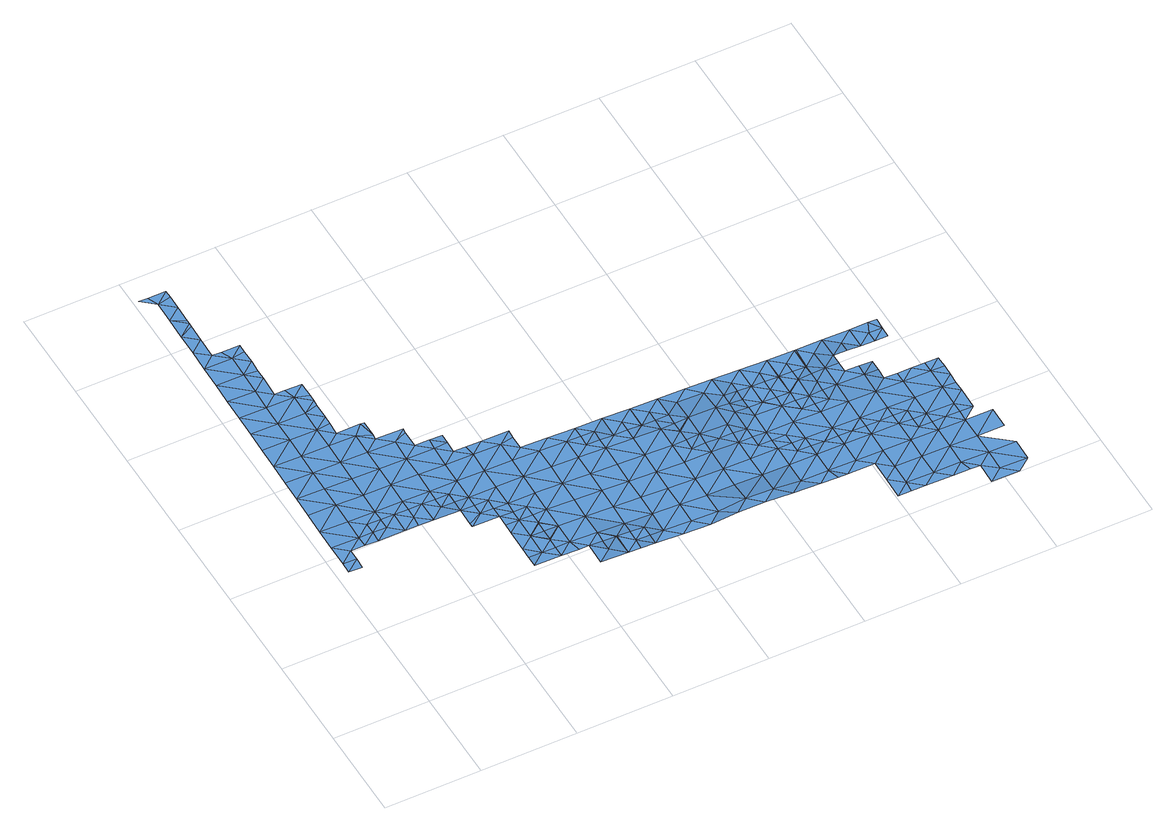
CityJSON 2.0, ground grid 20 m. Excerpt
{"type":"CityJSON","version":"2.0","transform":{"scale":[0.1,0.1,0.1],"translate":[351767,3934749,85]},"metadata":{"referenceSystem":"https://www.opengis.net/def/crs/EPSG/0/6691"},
"CityObjects":{
"waterbody1":{"type":"WaterBody","attributes":{"name":"3","class":"1140","function":"1","WaterBodyRiverFloodingRiskAttribute.description":"2","WaterBodyRiverFloodingRiskAttribute.rankOrg":"2","WaterBodyRiverFloodingRiskAttribute.adminType":"2","WaterBodyRiverFloodingRiskAttribute.scale":"L2"},"geometry":[{"type":"MultiSurface","lod":"1","boundaries":[[[0,1,2]],[[1,3,2]],[[0,4,1]],[[5,2,3]],[[3,6,5]],[[5,6,7]],[[8,9,7]],[[6,3,10]],[[11,7,6]],[[12,9,8]],[[10,13,6]],[[7,11,8]],[[8,14,12]],[[6,15,11]],[[10,16,13]],[[17,18,19]],[[6,13,15]],[[19,12,17]],[[17,12,14]],[[15,20,11]],[[11,20,8]],[[21,22,18]],[[21,23,22]],[[8,24,14]],[[25,18,17]],[[20,24,8]],[[15,26,20]],[[18,25,21]],[[26,27,20]],[[17,14,28]],[[29,23,30]],[[28,14,24]],[[23,21,30]],[[25,17,31]],[[32,24,20]],[[33,29,34]],[[35,36,33]],[[37,20,27]],[[34,29,30]],[[17,28,31]],[[31,38,25]],[[39,40,36]],[[21,41,30]],[[35,33,34]],[[21,25,41]],[[37,27,42]],[[43,44,40]],[[41,25,38]],[[20,37,32]],[[28,24,45]],[[39,36,35]],[[30,46,34]],[[42,47,37]],[[31,28,45]],[[43,48,44]],[[24,32,45]],[[44,48,49]],[[40,50,43]],[[51,30,41]],[[35,34,52]],[[45,53,31]],[[50,40,39]],[[31,54,38]],[[55,41,38]],[[46,30,51]],[[50,56,43]],[[49,57,58]],[[59,57,49]],[[60,37,47]],[[59,49,48]],[[39,35,61]],[[52,34,46]],[[35,52,61]],[[62,63,64]],[[61,65,39]],[[32,37,60]],[[57,66,58]],[[41,67,51]],[[68,67,41]],[[54,31,53]],[[69,64,58]],[[38,54,55]],[[68,41,55]],[[65,70,39]],[[39,70,50]],[[66,69,58]],[[60,71,32]],[[32,72,45]],[[50,73,56]],[[74,52,46]],[[75,62,64]],[[76,46,51]],[[67,77,51]],[[47,78,60]],[[71,72,32]],[[77,76,51]],[[79,50,70]],[[80,75,64]],[[80,64,69]],[[54,81,55]],[[50,79,73]],[[78,82,60]],[[53,45,72]],[[83,46,76]],[[74,46,84]],[[54,53,85]],[[84,46,83]],[[86,60,82]],[[87,81,54]],[[86,88,60]],[[53,89,85]],[[54,85,87]],[[60,88,71]],[[90,91,92]],[[89,53,72]],[[93,92,91]],[[86,93,91]],[[87,94,81]],[[95,72,71]],[[91,88,86]],[[90,96,91]],[[72,97,89]],[[98,85,89]],[[95,71,88]],[[97,99,89]],[[72,100,97]],[[101,102,103]],[[104,96,101]],[[72,95,100]],[[98,89,99]],[[105,106,91]],[[101,103,104]],[[91,96,105]],[[107,108,109]],[[110,109,108]],[[88,91,106]],[[88,111,95]],[[112,97,100]],[[113,110,108]],[[114,100,95]],[[115,116,113]],[[96,104,105]],[[103,117,104]],[[106,111,88]],[[111,114,95]],[[115,113,108]],[[118,116,115]],[[119,112,100]],[[120,118,115]],[[121,120,115]],[[107,122,108]],[[119,100,114]],[[123,105,104]],[[124,121,115]],[[125,121,124]],[[117,125,124]],[[112,119,126]],[[127,123,104]],[[123,106,105]],[[104,117,127]],[[128,115,108]],[[129,108,122]],[[114,111,130]],[[117,124,127]],[[129,128,108]],[[115,128,124]],[[123,131,106]],[[129,122,132]],[[131,133,106]],[[130,111,134]],[[135,127,124]],[[128,136,124]],[[111,106,133]],[[132,137,129]],[[135,123,127]],[[111,133,134]],[[129,137,138]],[[139,128,129]],[[135,124,136]],[[140,131,123]],[[141,133,131]],[[129,138,139]],[[142,140,123]],[[143,136,128]],[[142,123,135]],[[139,144,128]],[[139,138,145]],[[134,133,146]],[[144,143,128]],[[147,133,141]],[[136,143,135]],[[141,131,140]],[[146,133,147]],[[145,148,139]],[[143,149,135]],[[135,150,142]],[[140,151,141]],[[139,152,144]],[[153,154,148]],[[152,139,148]],[[153,155,154]],[[142,156,140]],[[154,152,148]],[[135,149,150]],[[152,157,144]],[[144,158,143]],[[154,155,159]],[[157,158,144]],[[142,150,156]],[[151,140,156]],[[159,160,154]],[[149,143,158]],[[154,161,152]],[[158,162,149]],[[149,163,150]],[[150,164,156]],[[152,165,157]],[[164,166,156]],[[151,156,167]],[[161,154,160]],[[161,165,152]],[[166,167,156]],[[150,163,164]],[[149,162,163]],[[157,168,158]],[[160,159,169]],[[170,164,163]],[[169,171,160]],[[160,171,161]],[[157,165,168]],[[162,158,172]],[[163,162,172]],[[173,165,161]],[[170,163,174]],[[158,168,172]],[[175,173,161]],[[163,176,174]],[[175,161,171]],[[165,173,168]],[[163,172,176]],[[171,169,177]],[[178,172,168]],[[179,174,176]],[[180,178,168]],[[180,168,173]],[[181,171,177]],[[172,182,176]],[[176,183,179]],[[175,171,181]],[[181,184,175]],[[175,185,173]],[[183,176,186]],[[184,185,175]],[[182,172,178]],[[187,180,173]],[[177,188,181]],[[186,176,182]],[[189,178,180]],[[190,186,182]],[[191,192,178]],[[180,187,189]],[[191,178,189]],[[193,184,181]],[[173,185,187]],[[182,178,192]],[[194,181,188]],[[195,190,182]],[[196,195,182]],[[194,193,181]],[[182,192,196]],[[184,193,185]],[[197,189,187]],[[198,190,195]],[[199,187,185]],[[194,188,200]],[[197,187,201]],[[199,201,187]],[[185,193,202]],[[185,202,199]],[[194,203,193]],[[194,200,204]],[[193,205,202]],[[206,201,199]],[[207,199,202]],[[208,204,200]],[[194,204,203]],[[205,207,202]],[[199,209,206]],[[210,209,199]],[[210,199,207]],[[193,203,205]],[[211,203,204]],[[212,207,205]],[[213,211,204]],[[204,208,213]],[[205,203,214]],[[215,212,205]],[[216,213,208]],[[215,205,214]],[[214,203,211]],[[212,215,217]],[[213,216,218]],[[219,214,211]],[[220,213,218]],[[219,211,221]],[[211,213,222]],[[213,220,222]],[[221,211,222]],[[220,218,223]],[[224,221,222]],[[225,226,227]],[[228,224,222]],[[226,225,229]],[[223,227,230]],[[227,226,230]],[[231,232,220]],[[220,223,231]],[[228,222,233]],[[230,231,223]],[[226,229,234]],[[222,220,232]],[[234,235,226]],[[233,222,232]],[[235,236,226]],[[237,233,232]],[[230,226,236]],[[230,238,231]],[[239,237,232]],[[234,240,235]],[[232,231,238]],[[239,232,241]],[[230,236,238]],[[240,242,235]],[[241,232,243]],[[235,244,236]],[[232,238,243]],[[245,242,240]],[[246,241,243]],[[235,242,244]],[[243,238,247]],[[238,236,248]],[[243,249,246]],[[250,249,243]],[[251,242,245]],[[243,247,250]],[[236,244,248]],[[247,238,248]],[[242,252,244]],[[253,254,251]],[[252,242,251]],[[255,247,248]],[[256,248,244]],[[253,257,254]],[[258,255,248]],[[252,251,254]],[[259,244,252]],[[244,259,256]],[[258,248,256]],[[260,254,257]],[[252,254,260]],[[261,259,252]],[[260,261,252]],[[262,258,256]],[[259,263,256]],[[256,264,262]],[[265,263,259]]]}]},
"waterbody2":{"type":"WaterBody","attributes":{"name":"3","class":"1140","function":"1","WaterBodyRiverFloodingRiskAttribute.description":"2","WaterBodyRiverFloodingRiskAttribute.rankOrg":"1","WaterBodyRiverFloodingRiskAttribute.adminType":"2","WaterBodyRiverFloodingRiskAttribute.scale":"L2"},"geometry":[{"type":"MultiSurface","lod":"1","boundaries":[[[78,266,82]],[[266,267,92]],[[27,26,268]],[[78,47,266]],[[27,269,270]],[[42,27,270]],[[13,26,15]],[[86,82,93]],[[266,93,82]],[[93,266,92]],[[26,13,268]],[[13,16,268]],[[16,269,268]],[[271,270,269]],[[270,271,267]],[[47,270,267]],[[27,268,269]],[[267,266,47]],[[47,42,270]]]}]},
"waterbody3":{"type":"WaterBody","attributes":{"name":"3","class":"1140","function":"1","WaterBodyRiverFloodingRiskAttribute.description":"2","WaterBodyRiverFloodingRiskAttribute.rankOrg":"1","WaterBodyRiverFloodingRiskAttribute.adminType":"2","WaterBodyRiverFloodingRiskAttribute.scale":"L2"},"geometry":[{"type":"MultiSurface","lod":"1","boundaries":[[[272,273,274]],[[274,273,275]],[[273,272,92]],[[272,274,102]],[[102,101,272]],[[90,92,272]],[[90,272,96]],[[96,272,101]]]}]},
"waterbody4":{"type":"WaterBody","attributes":{"name":"3","class":"1140","function":"1","WaterBodyRiverFloodingRiskAttribute.description":"2","WaterBodyRiverFloodingRiskAttribute.rankOrg":"1","WaterBodyRiverFloodingRiskAttribute.adminType":"2","WaterBodyRiverFloodingRiskAttribute.scale":"L2"},"geometry":[{"type":"MultiSurface","lod":"1","boundaries":[[[276,117,103]],[[277,113,116]],[[278,279,277]],[[121,277,120]],[[276,277,121]],[[276,278,277]],[[125,276,121]],[[125,117,276]],[[280,276,102]],[[281,109,282]],[[278,276,280]],[[118,120,277]],[[282,113,277]],[[103,102,276]],[[283,281,282]],[[283,282,279]],[[277,279,282]],[[113,282,110]],[[282,109,110]],[[118,277,116]]]}]},
"waterbody5":{"type":"WaterBody","attributes":{"name":"3","class":"1140","function":"1","WaterBodyRiverFloodingRiskAttribute.description":"2","WaterBodyRiverFloodingRiskAttribute.rankOrg":"1","WaterBodyRiverFloodingRiskAttribute.adminType":"2","WaterBodyRiverFloodingRiskAttribute.scale":"L2"},"geometry":[{"type":"MultiSurface","lod":"1","boundaries":[[[284,285,122]],[[284,286,285]],[[286,137,285]],[[137,286,138]],[[132,285,137]],[[132,122,285]],[[153,148,287]],[[148,145,287]],[[145,138,287]],[[155,153,287]],[[138,286,287]],[[288,155,287]],[[288,287,286]]]}]},
"waterbody6":{"type":"WaterBody","attributes":{"name":"3","class":"1140","function":"1","WaterBodyRiverFloodingRiskAttribute.description":"2","WaterBodyRiverFloodingRiskAttribute.rankOrg":"3","WaterBodyRiverFloodingRiskAttribute.adminType":"2","WaterBodyRiverFloodingRiskAttribute.scale":"L2"},"geometry":[{"type":"MultiSurface","lod":"1","boundaries":[[[164,289,166]],[[289,167,166]],[[164,170,289]],[[170,174,289]],[[290,167,289]],[[174,290,289]],[[290,174,291]],[[174,179,291]],[[179,183,291]],[[292,290,291]],[[292,291,183]],[[292,183,186]],[[292,186,293]],[[293,186,190]],[[190,198,293]],[[197,294,189]],[[191,189,294]],[[292,293,295]],[[192,191,294]],[[192,296,196]],[[294,296,192]],[[293,198,295]],[[195,296,198]],[[195,196,296]],[[197,201,294]],[[297,198,296]],[[295,198,297]],[[294,298,296]],[[299,295,297]],[[294,201,300]],[[206,300,201]],[[296,301,297]],[[298,294,300]],[[301,299,297]],[[206,209,300]],[[296,298,301]],[[302,298,300]],[[300,209,302]],[[210,207,303]],[[301,304,299]],[[303,207,212]],[[209,210,303]],[[305,306,298]],[[307,302,209]],[[298,302,305]],[[301,298,306]],[[209,303,307]],[[212,217,303]],[[301,306,304]],[[308,302,307]],[[309,304,306]],[[310,307,303]],[[311,217,215]],[[215,214,311]],[[311,214,219]],[[306,312,309]],[[303,217,313]],[[308,307,314]],[[217,311,313]],[[219,221,311]],[[307,310,314]],[[312,315,309]],[[303,313,310]],[[314,310,316]],[[304,309,317]],[[318,313,311]],[[317,309,315]],[[319,316,310]],[[320,310,313]],[[311,221,318]],[[321,317,315]],[[221,224,318]],[[318,322,313]],[[318,224,228]],[[323,310,320]],[[321,315,324]],[[325,310,323]],[[319,310,326]],[[320,313,322]],[[326,310,325]],[[319,326,327]],[[228,233,318]],[[324,328,321]],[[329,320,322]],[[317,321,330]],[[330,321,328]],[[331,322,318]],[[330,328,332]],[[318,233,333]],[[329,322,334]],[[331,334,322]],[[233,237,333]],[[332,335,330]],[[333,237,239]],[[331,318,333]],[[332,336,335]],[[239,241,333]],[[336,337,335]],[[338,330,335]],[[331,339,334]],[[340,334,339]],[[341,340,339]],[[338,335,337]],[[342,331,333]],[[339,343,341]],[[344,343,345]],[[338,337,345]],[[344,341,343]],[[346,342,333]],[[333,241,346]],[[345,347,338]],[[331,342,339]],[[348,347,345]],[[348,345,343]],[[346,241,246]],[[339,349,343]],[[350,351,343]],[[246,249,346]],[[343,351,348]],[[339,352,349]],[[343,349,350]],[[339,342,352]],[[347,348,353]],[[351,353,348]],[[354,342,346]],[[250,355,249]],[[356,349,352]],[[250,247,355]],[[342,357,352]],[[247,255,355]],[[346,249,354]],[[351,358,353]],[[354,359,342]],[[352,360,356]],[[249,355,354]],[[255,258,355]],[[361,360,352]],[[342,359,357]],[[351,362,358]],[[352,357,361]],[[358,363,353]],[[362,364,358]],[[365,354,355]],[[366,355,258]],[[367,357,359]],[[366,365,355]],[[358,364,363]],[[366,258,262]],[[359,354,365]],[[367,359,368]],[[369,370,364]],[[365,371,359]],[[363,364,370]],[[262,264,366]],[[368,359,371]],[[264,372,366]],[[373,363,370]],[[365,366,372]],[[369,374,370]],[[375,368,371]],[[372,376,365]],[[377,371,365]],[[376,378,365]],[[374,369,379]],[[378,377,365]],[[373,370,374]],[[374,380,373]],[[377,381,371]],[[381,382,371]],[[375,371,382]]]}]},
"waterbody7":{"type":"WaterBody","attributes":{"name":"3","class":"1140","function":"1","WaterBodyRiverFloodingRiskAttribute.description":"2","WaterBodyRiverFloodingRiskAttribute.rankOrg":"2","WaterBodyRiverFloodingRiskAttribute.adminType":"2","WaterBodyRiverFloodingRiskAttribute.scale":"L2"},"geometry":[{"type":"MultiSurface","lod":"1","boundaries":[[[337,344,345]],[[383,314,315]],[[328,324,384]],[[324,315,384]],[[315,316,384]],[[384,327,328]],[[326,325,385]],[[325,323,320]],[[308,305,302]],[[308,314,383]],[[314,316,315]],[[316,319,384]],[[319,327,384]],[[327,332,328]],[[340,385,334]],[[325,320,385]],[[320,329,385]],[[315,312,383]],[[312,305,383]],[[306,305,312]],[[329,334,385]],[[305,308,383]],[[344,337,386]],[[336,332,386]],[[327,326,386]],[[386,337,336]],[[326,385,386]],[[327,386,332]],[[341,386,385]],[[340,341,385]],[[344,386,341]]]}]}
},
"vertices":[
[18,345,20],[47,368,19],[19,368,20],[47,391,19],[46,344,19],[19,414,20],[76,413,19],[20,460,20],[78,506,20],[21,507,20],[76,391,19],[77,459,19],[22,553,20],[105,413,19],[78,552,20],[105,436,19],[104,390,19],[79,598,20],[23,645,21],[22,599,20],[133,458,19],[81,691,21],[24,691,21],[25,738,21],[134,505,19],[80,645,20],[133,435,19],[161,435,19],[135,551,19],[26,784,21],[81,737,21],[136,597,20],[191,504,19],[26,830,22],[82,783,21],[83,829,21],[27,876,22],[190,457,19],[137,644,20],[84,875,22],[28,923,22],[137,690,20],[190,434,19],[56,946,22],[29,969,22],[192,550,19],[139,782,21],[218,434,19],[57,991,22],[29,1015,22],[85,922,22],[138,736,21],[111,806,21],[192,596,20],[193,643,20],[165,666,20],[75,945,22],[58,1038,22],[30,1061,22],[58,1029,22],[247,456,18],[112,851,22],[21,1130,22],[3,1131,22],[31,1107,22],[112,872,22],[58,1045,22],[166,712,20],[166,693,20],[59,1084,22],[113,898,22],[248,503,19],[248,549,19],[113,945,22],[133,806,21],[59,1130,22],[167,758,21],[166,744,21],[246,433,19],[113,926,22],[59,1113,22],[215,666,20],[274,433,19],[167,772,21],[167,805,21],[221,619,20],[275,433,19],[222,630,20],[303,456,18],[249,595,20],[302,387,18],[303,409,18],[274,387,18],[274,410,19],[222,665,20],[304,502,18],[331,386,18],[277,571,19],[278,618,20],[277,607,20],[305,548,19],[330,363,18],[330,340,17],[358,339,17],[359,363,17],[359,409,18],[360,455,18],[420,200,15],[413,223,16],[384,200,16],[384,223,16],[361,501,18],[307,571,19],[385,246,16],[333,525,18],[414,269,16],[385,247,16],[386,339,17],[385,269,17],[334,551,18],[386,292,17],[386,293,17],[441,199,15],[416,408,18],[414,315,17],[386,315,17],[334,570,19],[415,362,17],[470,268,14],[470,222,14],[359,525,18],[417,454,18],[469,199,14],[418,500,18],[389,524,18],[472,361,16],[471,314,15],[497,198,13],[498,198,13],[526,221,11],[473,453,17],[446,476,18],[473,407,17],[528,313,13],[527,267,12],[526,198,12],[447,523,18],[446,505,18],[554,197,11],[529,360,14],[529,406,15],[502,476,16],[583,220,9],[554,174,11],[582,174,9],[554,151,10],[530,452,15],[584,266,10],[584,312,11],[610,150,8],[639,173,7],[640,219,7],[585,359,12],[586,405,13],[558,428,14],[640,265,8],[559,451,14],[559,475,14],[641,311,9],[667,149,6],[586,428,13],[695,172,5],[642,358,10],[697,264,6],[614,427,12],[696,218,5],[643,404,11],[723,148,10],[699,357,8],[643,427,12],[698,310,7],[752,171,12],[699,403,9],[671,426,11],[753,217,5],[754,263,5],[672,426,11],[754,309,7],[780,147,11],[726,333,7],[700,426,10],[727,356,10],[727,379,11],[810,216,4],[809,170,10],[727,402,11],[727,380,11],[755,333,9],[728,425,12],[811,308,6],[837,146,7],[783,332,8],[810,262,5],[866,215,4],[865,169,5],[867,261,5],[811,332,8],[839,285,5],[894,145,5],[840,331,6],[839,308,6],[923,214,4],[867,284,5],[922,168,5],[895,238,5],[896,261,5],[930,144,5],[896,284,5],[950,144,4],[923,238,5],[979,167,4],[951,237,4],[980,214,4],[1007,143,4],[952,237,4],[1005,51,4],[1034,74,4],[1006,98,4],[980,237,4],[1032,51,4],[1035,120,4],[1035,166,4],[1036,213,4],[1008,236,4],[1062,50,4],[1091,73,4],[1091,119,4],[1009,236,4],[1092,165,4],[1037,236,4],[1119,49,4],[1065,235,4],[1147,72,4],[1093,212,4],[1148,118,4],[1154,49,4],[1093,235,4],[1121,188,4],[1149,164,4],[1122,234,4],[1121,211,4],[1175,48,4],[1204,71,4],[1174,2,4],[1203,25,4],[1149,187,4],[1205,163,4],[1231,1,4],[1177,187,4],[1205,117,4],[1260,24,4],[1261,70,4],[1206,186,4],[1262,162,4],[1234,186,4],[1261,116,4],
[246,410,20],[218,388,20],[133,412,19],[160,389,20],[189,411,20],[187,389,20],
[302,363,18],[273,349,18],[274,341,18],[273,341,18],
[358,316,17],[357,270,17],[329,293,17],[329,248,17],[330,316,17],[328,201,16],[356,224,16],[328,223,17],
[440,153,15],[469,175,15],[497,152,13],[525,174,12],[523,151,12],
[587,451,14],[615,474,13],[643,450,12],[672,473,11],[700,449,11],[755,356,11],[729,472,10],[756,402,13],[757,448,9],[813,401,11],[786,471,9],[812,355,9],[813,447,8],[840,378,8],[868,307,5],[842,470,8],[841,401,9],[841,423,9],[869,354,6],[869,377,6],[870,446,7],[925,353,5],[924,261,5],[870,423,7],[924,307,5],[897,377,6],[898,422,6],[898,377,6],[899,469,6],[980,260,4],[926,376,5],[953,329,5],[927,445,6],[981,306,4],[953,330,5],[926,422,5],[953,353,5],[954,375,5],[954,376,5],[954,421,5],[981,329,4],[955,468,5],[1038,305,4],[955,421,5],[1037,259,4],[1010,328,4],[983,444,4],[983,421,4],[1011,420,4],[1012,467,4],[1038,351,7],[1010,352,6],[1011,375,6],[1094,304,4],[1039,397,8],[1011,398,6],[1012,420,4],[1094,258,4],[1015,467,4],[1040,443,4],[1067,374,8],[1067,397,8],[1068,420,6],[1095,350,7],[1069,466,4],[1150,257,4],[1150,211,4],[1096,374,7],[1123,327,5],[1097,442,4],[1151,303,4],[1124,373,5],[1124,350,5],[1096,419,6],[1126,465,4],[1125,419,4],[1207,256,4],[1206,210,4],[1151,326,4],[1180,326,4],[1153,418,4],[1153,441,4],[1208,302,4],[1235,233,4],[1164,465,4],[1181,441,4],[1208,325,4],[1235,255,4],[1236,279,4],[1236,278,4],[1181,418,4],[1182,464,4],[1236,301,4],[1236,325,4],
[869,400,6],[926,399,5],[982,352,4],[983,398,4]
]}
